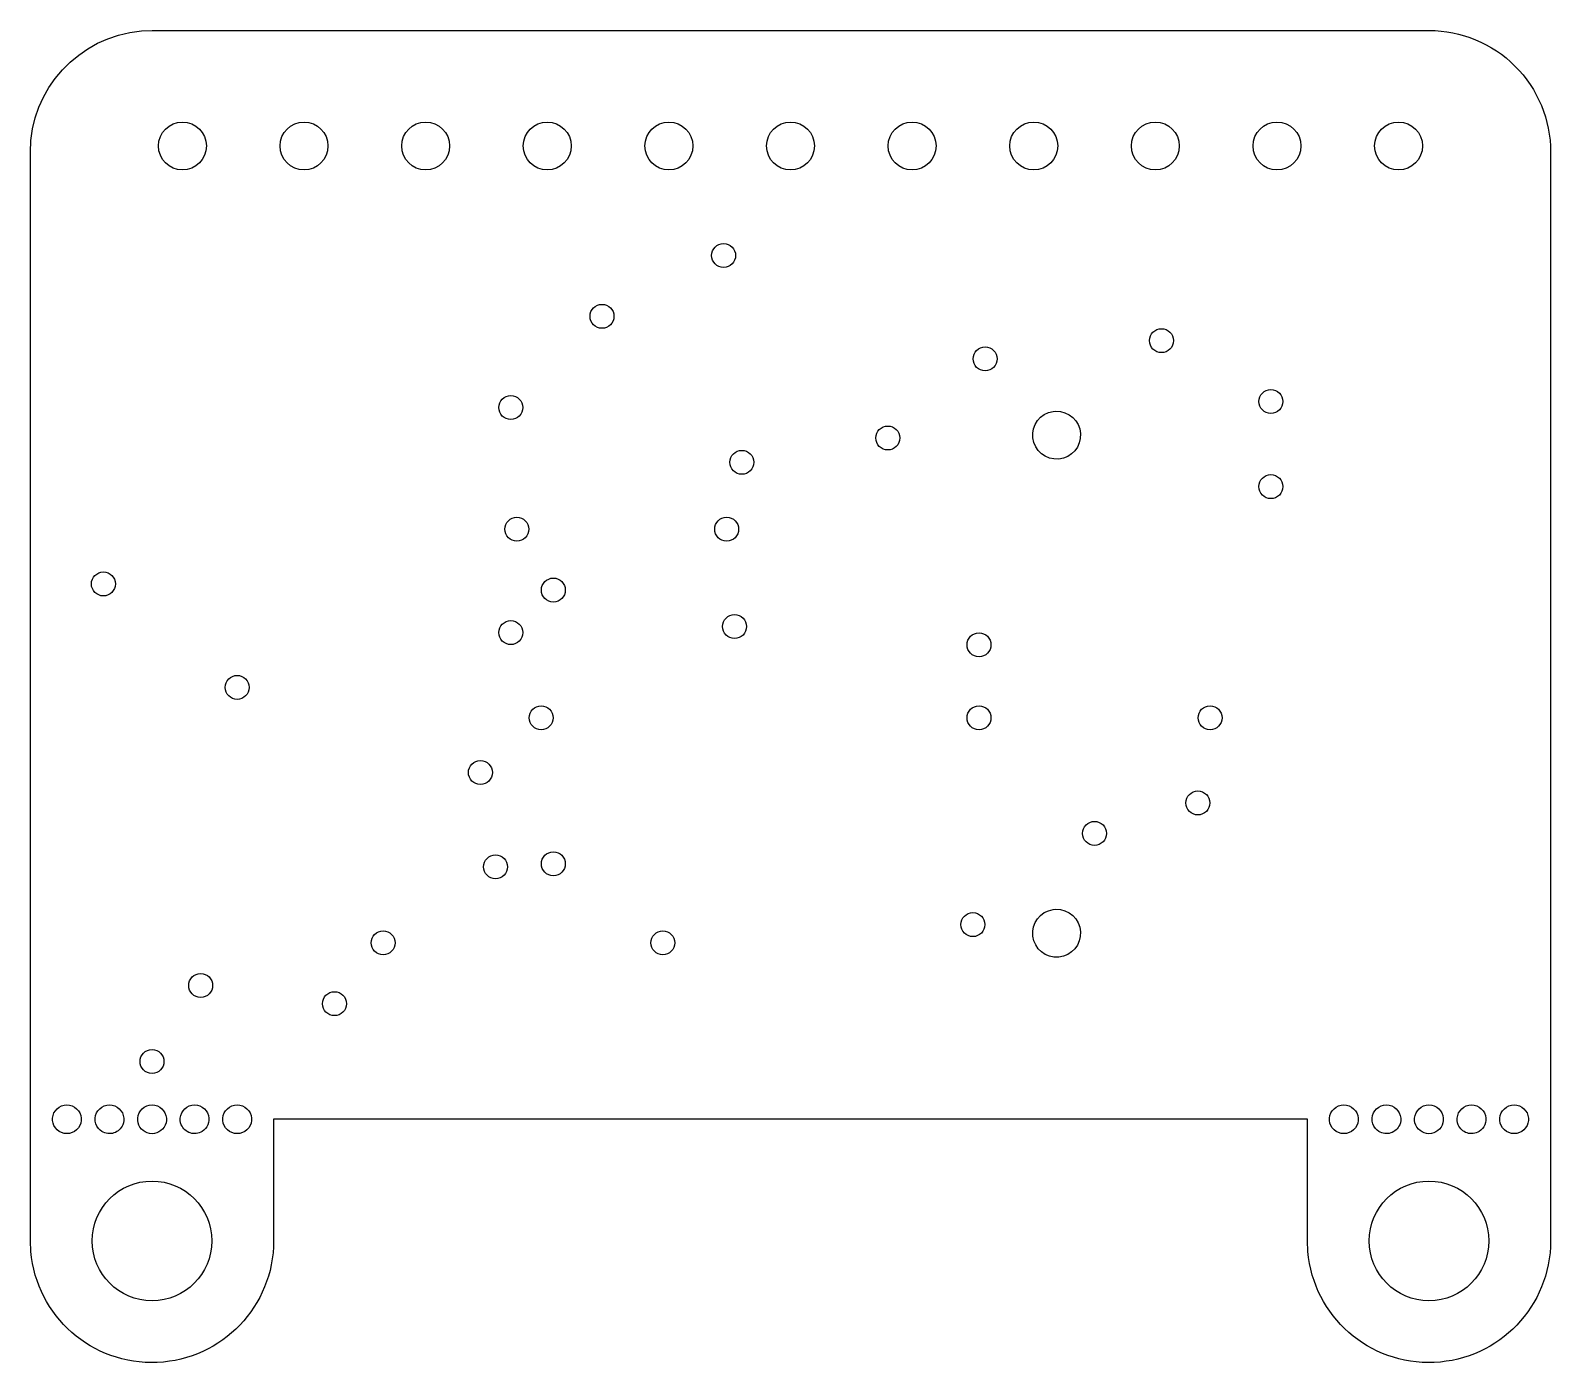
# Model space of a CAD drawing. Header units: inches. Extents: x -1.19 to 0.06, y -0.75 to 0.35.
import ezdxf

# ---------------------------------------------------------------- set-up
doc = ezdxf.new("R2010")
doc.units = ezdxf.units.IN
doc.layers.get('0').update_dxf_attribs({"linetype": 'CONTINUOUS'})

msp = doc.modelspace()

# ---------------------------------------------------------------- linework, layer by layer
for points in [[(0.06, 0.245), (0.06, -0.65, -0.957292), (-0.1396, -0.6587), (-0.14, -0.65), (-0.14, -0.55), (-0.99, -0.55), (-0.99, -0.65, -0.957292), (-1.1896, -0.6587), (-1.19, -0.65), (-1.19, 0.245, -0.388879), (-1.0987, 0.3446), (-1.09, 0.345), (-0.04, 0.345, -0.414214)], [(-0.3469, 0.032, -35.640774), (-0.3491, 0.0318)], [(-0.3469, -0.3774, -35.640774), (-0.3491, -0.3776)], [(-1.1718, -0.5491, -0.924394), (-1.1482, -0.5491), (-1.1482, -0.5509, -0.924394), (-1.1718, -0.5509)], [(-1.1368, -0.5491, -0.924394), (-1.1132, -0.5491), (-1.1132, -0.5509), (-1.1135, -0.5528), (-1.1141, -0.5545, -0.461007), (-1.1312, -0.5601), (-1.1327, -0.559), (-1.134, -0.5577, -0.198911)], [(-1.0785, -0.5528, -0.788337), (-1.1015, -0.5528), (-1.1018, -0.5509), (-1.1018, -0.5491, -0.924394), (-1.0782, -0.5491), (-1.0782, -0.5509)], [(-1.0488, -0.5601, -0.461007), (-1.0659, -0.5545), (-1.0665, -0.5528), (-1.0668, -0.5509), (-1.0668, -0.5491, -0.924394), (-1.0432, -0.5491), (-1.0432, -0.5509, -0.158385), (-1.046, -0.5577), (-1.0473, -0.559)], [(-1.0318, -0.5491, -0.924394), (-1.0082, -0.5491), (-1.0082, -0.5509, -0.924394), (-1.0318, -0.5509)], [(-0.1218, -0.5491, -0.924394), (-0.0982, -0.5491), (-0.0982, -0.5509, -0.924394), (-0.1218, -0.5509)], [(-0.0868, -0.5491, -0.924394), (-0.0632, -0.5491), (-0.0632, -0.5509), (-0.0635, -0.5528), (-0.0641, -0.5545, -0.461007), (-0.0812, -0.5601), (-0.0827, -0.559), (-0.084, -0.5577, -0.198911)], [(-0.0285, -0.5528, -0.788337), (-0.0515, -0.5528), (-0.0518, -0.5509), (-0.0518, -0.5491, -0.924394), (-0.0282, -0.5491), (-0.0282, -0.5509)], [(0.0012, -0.5601, -0.461007), (-0.0159, -0.5545), (-0.0165, -0.5528), (-0.0168, -0.5509), (-0.0168, -0.5491, -0.924394), (0.0068, -0.5491), (0.0068, -0.5509, -0.158385), (0.004, -0.5577), (0.0027, -0.559)], [(0.0182, -0.5491, -0.924394), (0.0418, -0.5491), (0.0418, -0.5509, -0.924394), (0.0182, -0.5509)]]:
    msp.add_lwpolyline(points, format="xyb", close=True)
for centre, radius in [((-1.065, 0.25), 0.0197), ((-0.965, 0.25), 0.0197), ((-0.865, 0.25), 0.0197), ((-0.765, 0.25), 0.0197), ((-0.665, 0.25), 0.0197), ((-0.565, 0.25), 0.0197), ((-0.465, 0.25), 0.0197), ((-0.365, 0.25), 0.0197), ((-0.265, 0.25), 0.0197), ((-0.165, 0.25), 0.0197), ((-0.065, 0.25), 0.0197), ((-0.62, 0.16), 0.00984), ((-0.72, 0.11), 0.00984), ((-0.26, 0.09), 0.00984), ((-0.405, 0.075), 0.00984), ((-0.795, 0.035), 0.00984), ((-0.17, 0.04), 0.00984), ((-0.485, 0.01), 0.00984), ((-0.605, -0.01), 0.00984), ((-0.17, -0.03), 0.00984), ((-0.79, -0.065), 0.00984), ((-0.6175, -0.065), 0.00984), ((-1.13, -0.11), 0.00984), ((-0.76, -0.115), 0.00984), ((-0.611, -0.145), 0.00984), ((-0.795, -0.15), 0.00984), ((-0.41, -0.16), 0.00984), ((-1.02, -0.195), 0.00984), ((-0.77, -0.22), 0.00984), ((-0.41, -0.22), 0.00984), ((-0.22, -0.22), 0.00984), ((-0.82, -0.265), 0.00984), ((-0.23, -0.29), 0.00984), ((-0.315, -0.315), 0.00984), ((-0.8075, -0.3425), 0.00984), ((-0.76, -0.34), 0.00984), ((-0.415, -0.39), 0.00984), ((-0.9, -0.405), 0.00984), ((-0.67, -0.405), 0.00984), ((-1.05, -0.44), 0.00984), ((-0.94, -0.455), 0.00984), ((-1.09, -0.5025), 0.00984), ((-1.09, -0.65), 0.0492), ((-0.04, -0.65), 0.0492)]:
    msp.add_circle(centre, radius)

doc.saveas('drawing.dxf')
